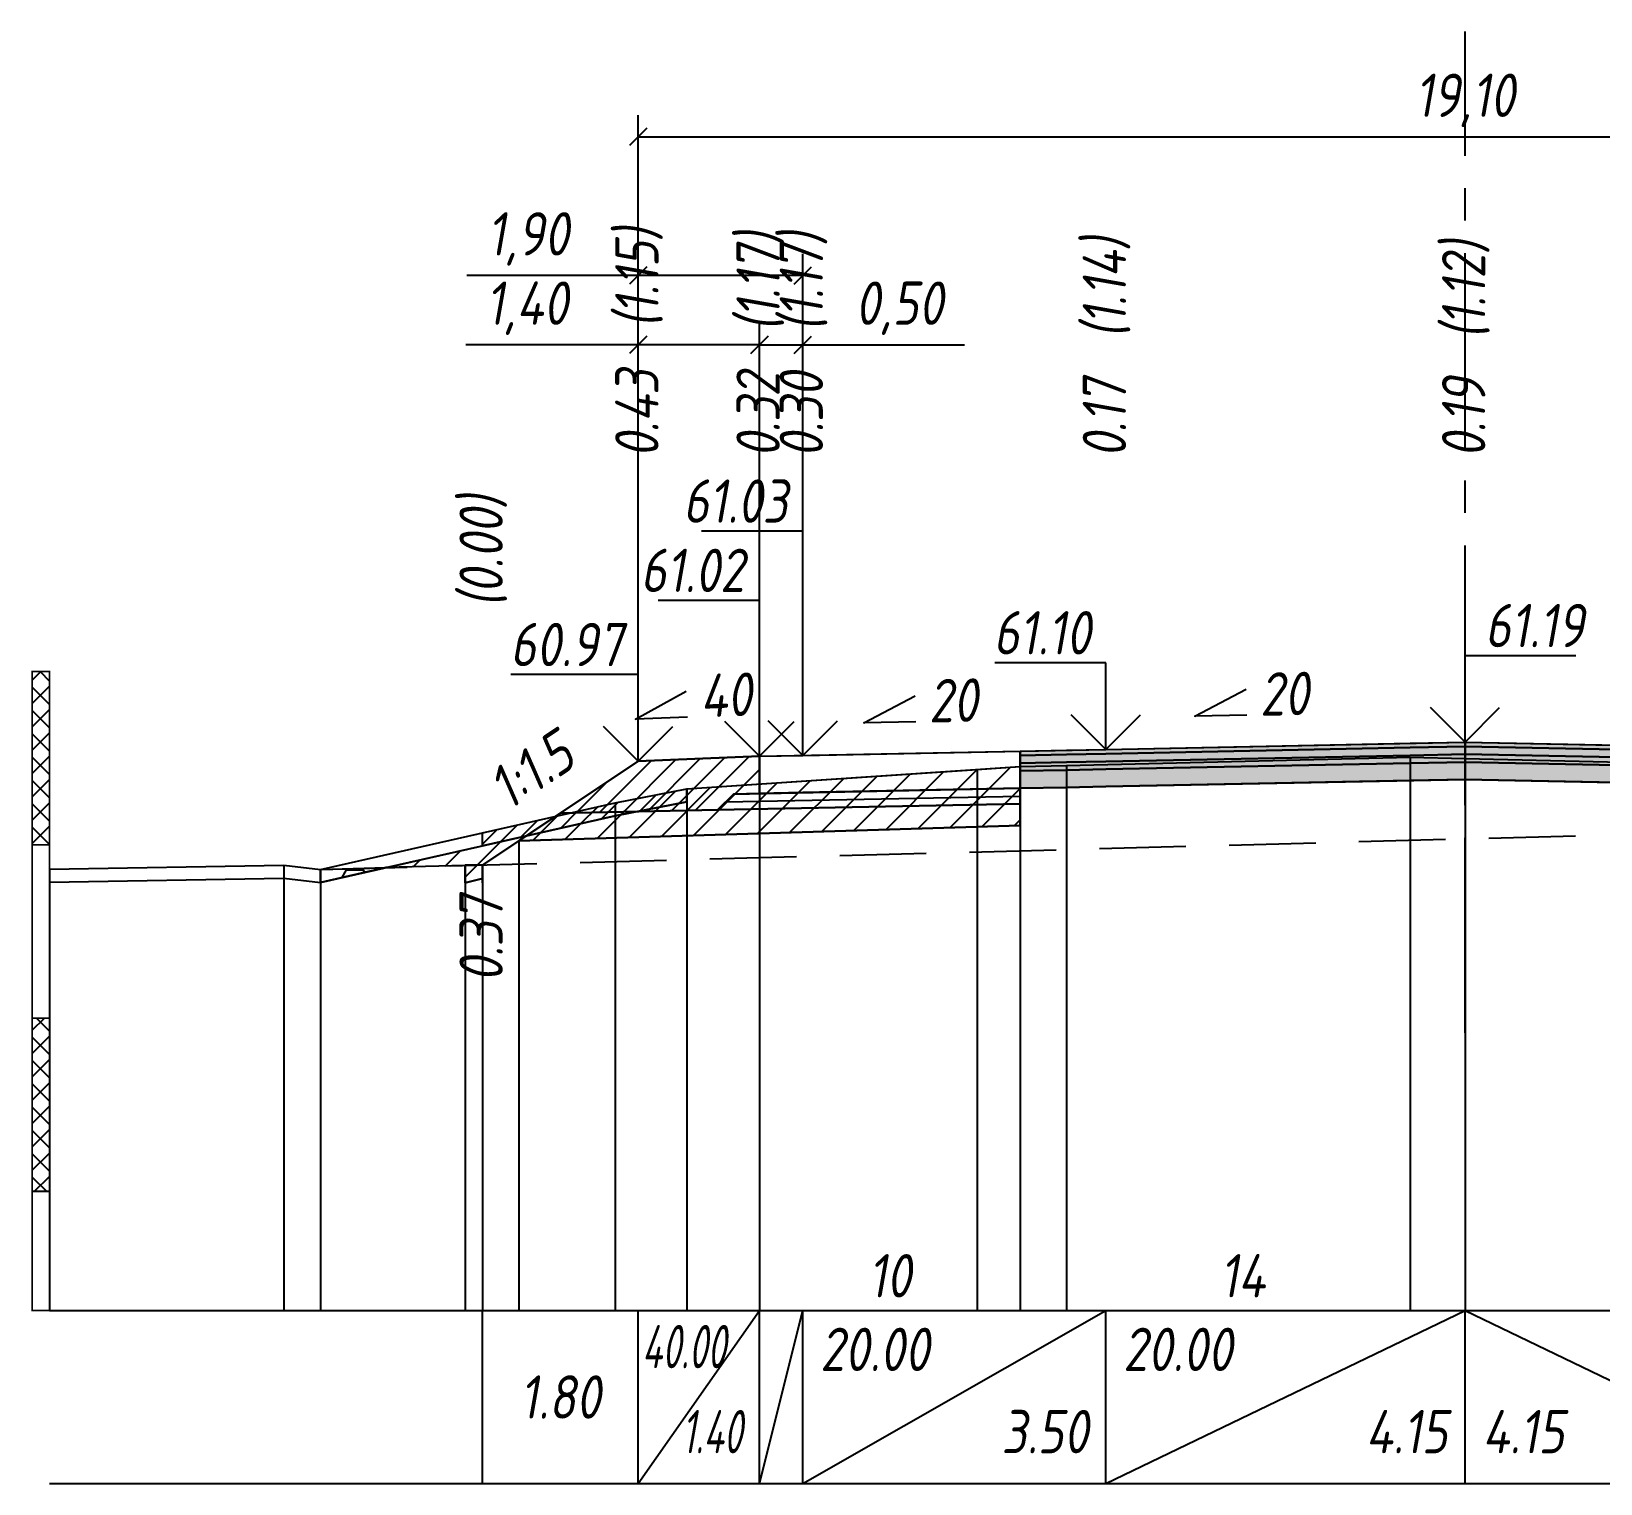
# Model space of a CAD drawing. Extents: x -717 to 1451, y -133302 to 233.
# Drawn here: x 78.9 to 169.6, y -56151 to -56067.2 of the extents above; entities that cross this region are included whole.
import ezdxf
from ezdxf.enums import TextEntityAlignment as Align

# ---------------------------------------------------------------- set-up
doc = ezdxf.new("R2010")
doc.units = 0
doc.linetypes.add('осевая2', pattern=[1.125, 0.75, -0.125, 0.125, -0.125])
doc.linetypes.add('штриховая', pattern=[0.75, 0.5, -0.25])
for name, color, linetype in [('Интерполированный поперечник', 2, 'Continuous'), ('Код_514', 1, 'Continuous'), ('Контур_0', 7, 'Continuous'), ('Контур_2521', 7, 'Continuous'), ('Контур_2564', 7, 'Continuous'), ('Контур_2660', 7, 'Continuous'), ('Контур_2665', 7, 'Continuous'), ('Контур_400', 7, 'Continuous'), ('Контур_508', 7, 'Continuous'), ('Контур_512', 7, 'Continuous'), ('Контур_513', 7, 'Continuous'), ('Контур_818', 7, 'Continuous'), ('Красный поперечник', 1, 'Continuous'), ('Линейка абсолютных высот', 7, 'Continuous'), ('Объём_2501', 7, 'Continuous'), ('Объём_2564', 7, 'Continuous'), ('Объём_2650', 7, 'Continuous'), ('Объём_2660', 7, 'Continuous'), ('Объём_2661', 7, 'Continuous'), ('Объём_2663', 7, 'Continuous'), ('Объём_2665', 7, 'Continuous'), ('Объём_2666', 7, 'Continuous'), ('Объём_2753', 7, 'Continuous'), ('Ось', 1, 'осевая2'), ('Откосы', 7, 'Continuous'), ('Отметки покрытия', 7, 'Continuous'), ('Рабочие отметки', 7, 'Continuous'), ('Рабочие отметки доп.', 7, 'Continuous'), ('Слои выравнивания', 7, 'Continuous'), ('Таблица', 7, 'Continuous'), ('Уклоны проезжей части', 7, 'Continuous'), ('Черный поперечник', 3, 'Continuous')]:
    doc.layers.add(name, color=color, linetype=linetype)
for name, color, linetype, true_color in [('Контур_2540', 2, 'Continuous', 0xffff00), ('Контур_2560', 2, 'Continuous', 0xffff00), ('Контур_2561', 7, 'Continuous', 0xff8040), ('Контур_2562', 3, 'Continuous', 0x00ff00), ('Контур_2563', 7, 'Continuous', 0xff8000), ('Контур_2570', 7, 'Continuous', 0x80ff00), ('Контур_2583', 3, 'Continuous', 0x00ff00), ('Контур_2725', 7, 'Continuous', 0x323232), ('Контур_2736', 4, 'Continuous', 0x00ffff), ('Контур_2737', 4, 'Continuous', 0x00ffff), ('Контур_2738', 4, 'Continuous', 0x00ffff), ('Контур_2739', 4, 'Continuous', 0x00ffff), ('Контур_2741', 4, 'Continuous', 0x00ffff), ('Контур_2742', 4, 'Continuous', 0x00ffff), ('Контур_2743', 4, 'Continuous', 0x00ffff), ('Контур_2744', 7, 'Continuous', 0xa4ffff), ('Контур_2745', 7, 'Continuous', 0xa4ffff), ('Контур_2747', 4, 'Continuous', 0x00ffff), ('Контур_2748', 4, 'Continuous', 0x00ffff), ('Контур_2749', 4, 'Continuous', 0x00ffff), ('Контур_2750', 4, 'Continuous', 0x00ffff), ('Контур_2751', 4, 'Continuous', 0x00ffff), ('Контур_2752', 4, 'Continuous', 0x00ffff), ('Контур_2760', 7, 'Continuous', 0x323232), ('Контур_2761', 7, 'Continuous', 0x323232), ('Контур_2762', 7, 'Continuous', 0x323232), ('Контур_2763', 7, 'Continuous', 0x323232), ('Контур_402', 7, 'Continuous', 0xff6464), ('Контур_703', 4, 'Continuous', 0x00ffff), ('Контур_705', 4, 'Continuous', 0x00ffff), ('Контур_707', 4, 'Continuous', 0x00ffff), ('Контур_720', 131, 'Continuous', 0xaaffff), ('Объём_2500', 7, 'Continuous', 0xc0c0c0), ('Объём_2520', 7, 'Continuous', 0x80ffff), ('Объём_2540', 2, 'Continuous', 0xffff00), ('Объём_2560', 2, 'Continuous', 0xffff00), ('Объём_2561', 7, 'Continuous', 0xff8040), ('Объём_2562', 3, 'Continuous', 0x00ff00), ('Объём_2563', 7, 'Continuous', 0xff8000), ('Объём_2570', 7, 'Continuous', 0x80ff00), ('Объём_2583', 3, 'Continuous', 0x00ff00), ('Объём_2592', 3, 'Continuous', 0x00ff00), ('Объём_2596', 3, 'Continuous', 0x00ff00), ('Объём_2600', 7, 'Continuous', 0x808000), ('Объём_2746', 2, 'Continuous', 0xffff00)]:
    doc.layers.add(name, color=color, linetype=linetype, true_color=true_color)
doc.styles.get("Standard").update_dxf_attribs({"font": 'txt', "height": 2.5})
doc.styles.add('М', font='romand.shx', dxfattribs={"width": 0.8, "oblique": 10, "height": 2.5})
doc.dimstyles.new('ISO-25', dxfattribs={"dimtxt": 2.5, "dimasz": 2.5, "dimexe": 1.25, "dimexo": 0.625, "dimtad": 1, "dimtxsty": 'Standard', "dimcen": 2.5, "dimadec": 0, "dimazin": 0, "dimtfac": 1, "dimtmove": 0, "dimatfit": 3, "dimfxl": 1, "dimarcsym": 0})
pattern_1 = [(45.0000013, (0, 0), (-0.67351924, 0.673519211), []), (135.0000003, (0, 0), (-0.673519222, -0.67351923), [])]

# ---------------------------------------------------------------- blocks, each defined once
blk = doc.blocks.new('_Oblique')
at = {"color": 0, "linetype": 'ByBlock', "lineweight": -2}
blk.add_line((-0.5, -0.5), (0.5, 0.5), dxfattribs=at)
blk = doc.blocks.new('*D1347')
at = {"color": 0, "lineweight": -2, "transparency": 16777216}
for p, q in [((113.997, -56108.732), (113.997, -56084.012)), ((120.997, -56108.452), (120.997, -56084.012)), ((113.997, -56085.262), (104.037, -56085.262)), ((120.997, -56085.262), (113.997, -56085.262))]:
    blk.add_line(p, q, dxfattribs=at)
at = {"layer": 'Defpoints', "color": 0, "transparency": 16777216}
for p in [(120.997, -56085.262), (113.997, -56109.357), (120.997, -56109.077)]:
    blk.add_point(p, dxfattribs=at)
at = {"color": 0, "lineweight": -2, "transparency": 16777216, "rotation": 180}
blk.add_blockref('_Oblique', (113.997, -56085.262), dxfattribs=at)
at = {"color": 0, "lineweight": -2, "transparency": 16777216}
blk.add_blockref('_Oblique', (120.997, -56085.262), dxfattribs=at)
at = {"color": 0, "transparency": 16777216, "insert": (107.578, -56083.149), "char_height": 2.5, "width": 8.75, "attachment_point": 5, "style": 'М'}
blk.add_mtext('1,40', dxfattribs=at)
blk = doc.blocks.new('*D1349')
at = {"color": 0, "lineweight": -2, "transparency": 16777216}
for p, q in [((120.997, -56108.452), (120.997, -56084.012)), ((123.497, -56108.402), (123.497, -56084.012)), ((120.997, -56085.262), (123.497, -56085.262)), ((123.497, -56085.262), (132.839, -56085.262))]:
    blk.add_line(p, q, dxfattribs=at)
at = {"layer": 'Defpoints', "color": 0, "transparency": 16777216}
for p in [(123.497, -56085.262), (123.497, -56109.027), (120.997, -56109.077)]:
    blk.add_point(p, dxfattribs=at)
at = {"color": 0, "lineweight": -2, "transparency": 16777216, "rotation": 180}
blk.add_blockref('_Oblique', (120.997, -56085.262), dxfattribs=at)
at = {"color": 0, "lineweight": -2, "transparency": 16777216}
blk.add_blockref('_Oblique', (123.497, -56085.262), dxfattribs=at)
at = {"color": 0, "transparency": 16777216, "insert": (129.077, -56083.149), "char_height": 2.5, "width": 9.16667, "attachment_point": 5, "style": 'М'}
blk.add_mtext('0,50', dxfattribs=at)
blk = doc.blocks.new('*D1352')
at = {"color": 0, "lineweight": -2, "transparency": 16777216}
for p, q in [((113.997, -56108.732), (113.997, -56080.012)), ((123.497, -56108.402), (123.497, -56080.012)), ((113.997, -56081.262), (104.099, -56081.262)), ((123.497, -56081.262), (113.997, -56081.262))]:
    blk.add_line(p, q, dxfattribs=at)
at = {"layer": 'Defpoints', "color": 0, "transparency": 16777216}
for p in [(123.497, -56081.262), (123.497, -56109.027), (113.997, -56109.357)]:
    blk.add_point(p, dxfattribs=at)
at = {"color": 0, "lineweight": -2, "transparency": 16777216, "rotation": 180}
blk.add_blockref('_Oblique', (113.997, -56081.262), dxfattribs=at)
at = {"color": 0, "lineweight": -2, "transparency": 16777216}
blk.add_blockref('_Oblique', (123.497, -56081.262), dxfattribs=at)
at = {"color": 0, "transparency": 16777216, "insert": (107.639, -56079.149), "char_height": 2.5, "width": 8.75, "attachment_point": 5, "style": 'М'}
blk.add_mtext('1,90', dxfattribs=at)
blk = doc.blocks.new('*D1353')
at = {"color": 0, "lineweight": -2, "transparency": 16777216}
for p, q in [((113.997, -56108.732), (113.997, -56072.012)), ((209.497, -56108.732), (209.497, -56072.012)), ((113.997, -56073.262), (209.497, -56073.262))]:
    blk.add_line(p, q, dxfattribs=at)
at = {"layer": 'Defpoints', "color": 0, "transparency": 16777216}
for p in [(209.497, -56073.262), (113.997, -56109.357), (209.497, -56109.357)]:
    blk.add_point(p, dxfattribs=at)
at = {"color": 0, "lineweight": -2, "transparency": 16777216, "rotation": 180}
blk.add_blockref('_Oblique', (113.997, -56073.262), dxfattribs=at)
at = {"color": 0, "lineweight": -2, "transparency": 16777216}
blk.add_blockref('_Oblique', (209.497, -56073.262), dxfattribs=at)
at = {"color": 0, "transparency": 16777216, "insert": (161.747, -56071.149), "char_height": 2.5, "width": 10.41667, "attachment_point": 5, "style": 'М'}
blk.add_mtext('19,10', dxfattribs=at)

msp = doc.modelspace()

# ---------------------------------------------------------------- hatches: boundary and pattern name
at = {"layer": 'Линейка абсолютных высот'}
h = msp.add_hatch(dxfattribs=at)
h.set_pattern_fill('ANSI37', scale=0.3, style=0)
h.set_pattern_definition(pattern_1)
h.paths.add_polyline_path([(80, -56114.127), (80, -56104.127), (79, -56104.127), (79, -56114.127)])
h = msp.add_hatch(dxfattribs=at)
h.set_pattern_fill('ANSI37', scale=0.3, style=0)
h.set_pattern_definition(pattern_1)
h.paths.add_polyline_path([(80, -56134.127), (80, -56124.127), (79, -56124.127), (79, -56134.127)])
at = {"layer": 'Объём_2563'}
h = msp.add_hatch(dxfattribs=at)
h.set_pattern_fill('ANSI31', color=256, scale=0.3)
h.paths.add_polyline_path([(113.997, -56109.295), (120.997, -56109.015), (120.997, -56111.165), (119.497, -56111.195), (118.578, -56112.113), (109.497, -56112.295)])
at = {"layer": 'Объём_2570'}
h = msp.add_hatch(dxfattribs=at)
h.set_pattern_fill('ANSI31', color=256, scale=0.2)
h.paths.add_polyline_path([(116.807, -56111.646), (112.661, -56112.453), (105, -56114.182), (105, -56113.432), (112.661, -56111.703), (116.807, -56110.896)])
at = {"layer": 'Объём_2600'}
h = msp.add_hatch(dxfattribs=at)
h.set_pattern_fill('ANSI31', color=6, scale=0.4)
h.paths.add_polyline_path([(133.576, -56109.772), (136.058, -56109.609), (136.058, -56113.02), (107.105, -56113.889), (105, -56115.293), (105, -56116.073), (104, -56116.318), (104, -56115.319), (99.415, -56115.442), (112.661, -56112.453), (116.807, -56111.646), (116.807, -56110.896)])
h = msp.add_hatch(dxfattribs=at)
h.set_pattern_fill('HONEY', color=5, scale=0.3)
h.paths.add_polyline_path([(95.645, -56116.292), (95.645, -56115.542), (99.415, -56115.442)])
at = {"layer": 'Слои выравнивания'}
for color, points in [(2, [(136.058, -56108.713), (138.738, -56108.66), (140.997, -56108.615), (158.585, -56108.263), (161.747, -56108.2), (161.747, -56108.45), (158.585, -56108.513), (140.997, -56108.865), (138.738, -56108.91), (136.058, -56108.963)]), (3, [(136.058, -56108.963), (138.738, -56108.91), (140.997, -56108.865), (158.585, -56108.513), (161.747, -56108.45), (161.747, -56108.9), (158.585, -56108.963), (140.997, -56109.315), (138.738, -56109.36), (136.058, -56109.413)]), (4, [(136.058, -56109.413), (138.738, -56109.36), (140.997, -56109.315), (158.585, -56108.963), (161.747, -56108.9), (161.747, -56109.35), (158.585, -56109.413), (140.997, -56109.765), (138.738, -56109.81), (136.058, -56109.863)]), (2, [(161.747, -56108.2), (178.202, -56108.529), (180.831, -56108.581), (180.831, -56108.831), (178.202, -56108.779), (161.747, -56108.45)]), (3, [(161.747, -56108.45), (178.202, -56108.779), (180.831, -56108.831), (180.831, -56109.281), (178.202, -56109.229), (161.747, -56108.9)]), (4, [(161.747, -56108.9), (178.202, -56109.229), (180.831, -56109.281), (180.831, -56109.731), (178.202, -56109.679), (161.747, -56109.35)]), (5, [(136.058, -56109.863), (138.738, -56109.81), (140.997, -56109.765), (158.585, -56109.413), (161.747, -56109.35), (161.747, -56110.35), (158.585, -56110.413), (140.997, -56110.765), (138.738, -56110.81), (136.058, -56110.863)]), (5, [(161.747, -56109.35), (178.202, -56109.679), (180.831, -56109.731), (180.831, -56110.731), (178.202, -56110.679), (161.747, -56110.35)])]:
    msp.add_hatch(color=color, dxfattribs=at).paths.add_polyline_path(points)

# ---------------------------------------------------------------- linework, layer by layer
at = {"layer": 'Интерполированный поперечник', "linetype": 'штриховая', "ltscale": 10, "flags": 128}
msp.add_lwpolyline([(95.645, -56115.542), (209.427, -56112.502)], dxfattribs=at)
at = {"layer": 'Код_514'}
for p, q in [((105, -56151), (105, -56141)), ((113.997, -56151), (113.997, -56141)), ((113.997, -56151), (120.997, -56141)), ((120.997, -56151), (120.997, -56141)), ((120.997, -56151), (123.497, -56141)), ((123.497, -56151), (123.497, -56141)), ((123.497, -56151), (140.997, -56141)), ((140.997, -56151), (140.997, -56141)), ((140.997, -56151), (161.747, -56141)), ((161.747, -56151), (161.747, -56141)), ((161.747, -56141), (182.497, -56151))]:
    msp.add_line(p, q, dxfattribs=at)
at = {"layer": 'Контур_0', "flags": 128}
for points in [[(123.497, -56111.115), (120.997, -56111.165), (120.997, -56109.015), (136.058, -56108.713), (136.058, -56110.863), (123.497, -56111.115), (123.497, -56111.115)], [(113.997, -56109.295), (105, -56115.293), (105, -56115.293), (105, -56115.293), (105, -56115.293), (105, -56115.293), (105, -56115.293), (105, -56115.293), (105, -56115.293), (105, -56115.293), (105, -56115.293), (105, -56115.293), (105, -56115.293), (105, -56115.293), (105, -56115.293), (105, -56116.318)], [(113.997, -56109.295), (105, -56115.293), (105, -56115.293), (105, -56115.293), (105, -56115.293), (105, -56115.293), (105, -56115.293), (105, -56115.293), (105, -56115.293), (105, -56115.293), (105, -56115.293), (105, -56115.293), (105, -56115.293), (105, -56115.293), (105, -56115.293), (105, -56116.318), (105, -56116.318), (105, -56115.293), (105, -56115.293), (105, -56115.293), (105, -56115.293), (105, -56115.293), (105, -56115.293), (105, -56115.293), (105, -56115.293), (105, -56115.293), (105, -56115.293), (105, -56115.293), (105, -56115.293), (105, -56115.293)], [(109.497, -56112.295), (118.578, -56112.113), (119.497, -56111.195), (120.997, -56111.165)], [(119.497, -56111.195), (136.058, -56110.863), (136.058, -56111.763), (118.578, -56112.113), (119.497, -56111.195), (119.497, -56111.195)]]:
    msp.add_lwpolyline(points, dxfattribs=at)
at = {"layer": 'Контур_2521', "color": 250, "flags": 128}
msp.add_lwpolyline([(119.038, -56111.654), (136.058, -56111.313)], dxfattribs=at)
at = {"layer": 'Контур_2540', "flags": 128}
msp.add_lwpolyline([(118.578, -56112.113), (136.058, -56111.763), (136.058, -56113.02), (107.105, -56113.889), (109.497, -56112.295), (118.578, -56112.113), (118.578, -56112.113)], dxfattribs=at)
at = {"layer": 'Контур_2560', "flags": 128}
msp.add_lwpolyline([(113.997, -56109.295), (113.997, -56109.295), (113.997, -56109.295), (120.997, -56109.015)], dxfattribs=at)
at = {"layer": 'Контур_2561', "flags": 128}
msp.add_lwpolyline([(120.997, -56109.015), (120.997, -56109.015), (113.997, -56109.295), (113.997, -56109.295), (120.997, -56109.015)], dxfattribs=at)
at = {"layer": 'Контур_2562', "flags": 128}
msp.add_lwpolyline([(113.997, -56109.295), (113.997, -56109.295), (113.997, -56109.295), (113.997, -56109.295), (113.997, -56109.295)], dxfattribs=at)
at = {"layer": 'Контур_2563', "flags": 128}
msp.add_lwpolyline([(113.997, -56109.295), (120.997, -56109.015), (120.997, -56111.165), (119.497, -56111.195), (118.578, -56112.113), (109.497, -56112.295), (113.997, -56109.295), (113.997, -56109.295)], dxfattribs=at)
at = {"layer": 'Контур_2564', "flags": 128}
msp.add_lwpolyline([(113.997, -56109.295), (120.997, -56109.015)], dxfattribs=at)
at = {"layer": 'Контур_2570', "flags": 128}
msp.add_lwpolyline([(80, -56116.278), (93.538, -56116.054), (95.645, -56116.292), (95.645, -56116.292), (112.661, -56112.453), (116.807, -56111.646), (116.807, -56110.896), (133.576, -56109.772), (136.058, -56109.609), (138.738, -56109.54), (158.585, -56109.063), (161.747, -56109.139), (178.202, -56109.532), (180.831, -56109.578), (183.38, -56109.761), (201.637, -56110.656), (201.637, -56111.406), (204.307, -56111.921), (209.427, -56113.252), (209.427, -56113.252), (240.733, -56112.054), (263.479, -56111.122), (267.862, -56111.546), (268.787, -56111.567)], dxfattribs=at)
at = {"layer": 'Контур_2583', "flags": 128}
msp.add_lwpolyline([(104, -56116.318), (105, -56116.073), (105, -56115.293), (104, -56115.293), (104, -56116.318)], dxfattribs=at)
at = {"layer": 'Контур_2660', "flags": 128}
msp.add_lwpolyline([(107.105, -56113.889), (136.058, -56113.02)], dxfattribs=at)
at = {"layer": 'Контур_2665', "flags": 128}
msp.add_lwpolyline([(113.997, -56109.295), (113.997, -56109.295)], dxfattribs=at)
at = {"layer": 'Контур_2725', "flags": 128}
msp.add_lwpolyline([(136.058, -56110.863), (138.738, -56110.81), (140.997, -56110.765), (158.585, -56110.413), (161.747, -56110.35), (178.202, -56110.679), (180.831, -56110.731)], dxfattribs=at)
at = {"layer": 'Контур_2736', "flags": 128}
msp.add_lwpolyline([(113.997, -56109.295), (105, -56115.293)], dxfattribs=at)
at = {"layer": 'Контур_2737', "flags": 128}
msp.add_lwpolyline([(105, -56115.293), (105, -56115.293)], dxfattribs=at)
at = {"layer": 'Контур_2738', "flags": 128}
msp.add_lwpolyline([(105, -56115.293), (105, -56115.293)], dxfattribs=at)
at = {"layer": 'Контур_2739', "flags": 128}
msp.add_lwpolyline([(105, -56115.293), (105, -56115.293)], dxfattribs=at)
at = {"layer": 'Контур_2741', "flags": 128}
msp.add_lwpolyline([(105, -56115.293), (105, -56115.293)], dxfattribs=at)
at = {"layer": 'Контур_2742', "flags": 128}
msp.add_lwpolyline([(105, -56115.293), (105, -56115.293)], dxfattribs=at)
at = {"layer": 'Контур_2743', "flags": 128}
msp.add_lwpolyline([(105, -56115.293), (105, -56115.293)], dxfattribs=at)
at = {"layer": 'Контур_2744', "flags": 128}
msp.add_lwpolyline([(105, -56115.293), (105, -56115.293)], dxfattribs=at)
msp.add_lwpolyline([(105, -56115.293), (105, -56115.293)], dxfattribs=at)
msp.add_lwpolyline([(105, -56115.293), (105, -56115.293)], dxfattribs=at)
msp.add_lwpolyline([(105, -56115.293), (105, -56115.293)], dxfattribs=at)
msp.add_lwpolyline([(105, -56115.293), (105, -56115.293)], dxfattribs=at)
msp.add_lwpolyline([(105, -56115.293), (105, -56115.293)], dxfattribs=at)
at = {"layer": 'Контур_2745', "flags": 128}
msp.add_lwpolyline([(105, -56115.293), (105, -56115.293)], dxfattribs=at)
msp.add_lwpolyline([(105, -56115.293), (105, -56115.293)], dxfattribs=at)
msp.add_lwpolyline([(105, -56115.293), (105, -56115.293)], dxfattribs=at)
msp.add_lwpolyline([(105, -56115.293), (105, -56115.293)], dxfattribs=at)
msp.add_lwpolyline([(105, -56115.293), (105, -56115.293)], dxfattribs=at)
msp.add_lwpolyline([(105, -56115.293), (105, -56115.293)], dxfattribs=at)
at = {"layer": 'Контур_2747', "flags": 128}
msp.add_lwpolyline([(105, -56115.293), (105, -56115.293)], dxfattribs=at)
at = {"layer": 'Контур_2748', "flags": 128}
msp.add_lwpolyline([(105, -56115.293), (105, -56115.293)], dxfattribs=at)
at = {"layer": 'Контур_2749', "flags": 128}
msp.add_lwpolyline([(105, -56115.293), (105, -56115.293)], dxfattribs=at)
at = {"layer": 'Контур_2750', "flags": 128}
msp.add_lwpolyline([(105, -56115.293), (105, -56115.293)], dxfattribs=at)
at = {"layer": 'Контур_2751', "flags": 128}
msp.add_lwpolyline([(105, -56115.293), (105, -56115.293)], dxfattribs=at)
at = {"layer": 'Контур_2752', "flags": 128}
msp.add_lwpolyline([(105, -56115.293), (105, -56115.293)], dxfattribs=at)
at = {"layer": 'Контур_2760', "flags": 128}
msp.add_lwpolyline([(136.058, -56108.713), (138.738, -56108.66), (140.997, -56108.615), (158.585, -56108.263), (161.747, -56108.2), (178.202, -56108.529), (180.831, -56108.581)], dxfattribs=at)
at = {"layer": 'Контур_2761', "flags": 128}
msp.add_lwpolyline([(136.058, -56108.963), (138.738, -56108.91), (140.997, -56108.865), (158.585, -56108.513), (161.747, -56108.45), (178.202, -56108.779), (180.831, -56108.831)], dxfattribs=at)
at = {"layer": 'Контур_2762', "flags": 128}
msp.add_lwpolyline([(136.058, -56109.413), (138.738, -56109.36), (140.997, -56109.315), (158.585, -56108.963), (161.747, -56108.9), (178.202, -56109.229), (180.831, -56109.281)], dxfattribs=at)
at = {"layer": 'Контур_2763', "flags": 128}
msp.add_lwpolyline([(136.058, -56109.863), (138.738, -56109.81), (140.997, -56109.765), (158.585, -56109.413), (161.747, -56109.35), (178.202, -56109.679), (180.831, -56109.731)], dxfattribs=at)
at = {"layer": 'Контур_400', "flags": 128}
for points in [[(120.997, -56109.015), (123.497, -56108.965), (123.497, -56108.965), (123.497, -56108.965), (123.497, -56108.965), (123.497, -56108.965), (123.497, -56108.965), (140.997, -56108.615), (161.747, -56108.2)], [(161.747, -56108.2), (182.497, -56108.615), (199.997, -56108.965), (199.997, -56108.965), (199.997, -56108.965), (199.997, -56108.965), (199.997, -56108.965), (199.997, -56108.965), (202.497, -56109.015)]]:
    msp.add_lwpolyline(points, dxfattribs=at)
at = {"layer": 'Контур_402', "flags": 128}
msp.add_lwpolyline([(107.105, -56113.889), (136.058, -56113.02), (136.058, -56110.863), (161.747, -56110.35), (180.831, -56110.731), (180.831, -56112.822), (216.388, -56113.889)], dxfattribs=at)
at = {"layer": 'Контур_508', "flags": 128}
msp.add_lwpolyline([(104, -56116.318), (105, -56116.073), (105, -56115.293), (107.105, -56113.889), (136.058, -56113.02), (136.058, -56110.863), (161.747, -56110.35), (180.831, -56110.731), (180.831, -56112.822), (216.388, -56113.889), (227.055, -56121), (229.055, -56121), (243.787, -56111.179)], dxfattribs=at)
at = {"layer": 'Контур_512', "flags": 128}
msp.add_lwpolyline([(104, -56116.318), (105, -56116.073), (105, -56115.293), (107.105, -56113.889), (136.058, -56113.02)], dxfattribs=at)
at = {"layer": 'Контур_513', "flags": 128}
msp.add_lwpolyline([(104, -56116.318), (105, -56116.073), (105, -56115.293), (107.105, -56113.889), (136.058, -56113.02), (136.058, -56110.863), (161.747, -56110.35), (180.831, -56110.731), (180.831, -56112.822), (216.388, -56113.889), (227.055, -56121), (229.055, -56121), (243.787, -56111.179)], dxfattribs=at)
at = {"layer": 'Контур_703', "flags": 128}
for points in [[(113.997, -56109.295), (105, -56115.293)], [(105, -56115.293), (105, -56116.318)]]:
    msp.add_lwpolyline(points, dxfattribs=at)
at = {"layer": 'Контур_705', "flags": 128}
msp.add_lwpolyline([(105, -56115.293), (105, -56115.293)], dxfattribs=at)
at = {"layer": 'Контур_707', "flags": 128}
msp.add_lwpolyline([(105, -56116.318), (105, -56115.293)], dxfattribs=at)
at = {"layer": 'Контур_720', "flags": 128}
msp.add_lwpolyline([(105, -56116.318), (105, -56116.318)], dxfattribs=at)
at = {"layer": 'Контур_818', "flags": 128}
msp.add_lwpolyline([(105, -56114.182), (112.661, -56112.453), (116.807, -56111.646), (116.807, -56110.896), (133.576, -56109.772), (136.058, -56109.609), (138.738, -56109.54), (158.585, -56109.063), (161.747, -56109.139), (178.202, -56109.532), (180.831, -56109.578), (183.38, -56109.761), (201.637, -56110.656), (201.637, -56111.406), (204.307, -56111.921), (209.427, -56113.252), (209.427, -56113.252), (240.733, -56112.054), (243.787, -56111.929)], dxfattribs=at)
at = {"layer": 'Красный поперечник'}
for p, q in [((113.997, -56109.295), (120.997, -56109.015)), ((120.997, -56109.015), (123.497, -56108.965)), ((123.497, -56108.965), (140.997, -56108.615)), ((140.997, -56108.615), (161.747, -56108.2)), ((161.747, -56108.2), (182.497, -56108.615)), ((105, -56115.293), (113.997, -56109.295)), ((136.058, -56113.02), (136.058, -56141)), ((107.105, -56113.889), (107.105, -56141)), ((105, -56115.293), (105, -56141)), ((105, -56116.073), (105, -56141)), ((104, -56116.318), (104, -56141))]:
    msp.add_line(p, q, dxfattribs=at)
at = {"layer": 'Линейка абсолютных высот', "color": 7, "const_width": 0.1, "flags": 128}
for points in [[(80, -56114.127), (80, -56104.127), (79, -56104.127), (79, -56114.127), (80, -56114.127)], [(80, -56124.127), (80, -56114.127), (79, -56114.127), (79, -56124.127), (80, -56124.127)], [(80, -56134.127), (80, -56124.127), (79, -56124.127), (79, -56134.127), (80, -56134.127)], [(80, -56141), (80, -56134.127), (79, -56134.127), (79, -56141), (80, -56141)]]:
    msp.add_lwpolyline(points, dxfattribs=at)
at = {"layer": 'Объём_2500', "flags": 128}
msp.add_lwpolyline([(123.497, -56111.115), (120.997, -56111.165), (120.997, -56109.015), (136.058, -56108.713), (136.058, -56110.863), (123.497, -56111.115), (123.497, -56111.115)], dxfattribs=at)
at = {"layer": 'Объём_2501', "flags": 128}
for points in [[(120.997, -56109.015), (123.497, -56108.965), (123.497, -56108.965), (123.497, -56108.965), (123.497, -56108.965), (123.497, -56108.965), (123.497, -56108.965), (140.997, -56108.615), (161.747, -56108.2)], [(161.747, -56108.2), (182.497, -56108.615), (199.997, -56108.965), (199.997, -56108.965), (199.997, -56108.965), (199.997, -56108.965), (199.997, -56108.965), (199.997, -56108.965), (202.497, -56109.015)]]:
    msp.add_lwpolyline(points, dxfattribs=at)
at = {"layer": 'Объём_2520', "color": 250, "flags": 128}
msp.add_lwpolyline([(119.497, -56111.195), (136.058, -56110.863), (136.058, -56111.763), (118.578, -56112.113), (119.497, -56111.195), (119.497, -56111.195)], dxfattribs=at)
at = {"layer": 'Объём_2540', "flags": 128}
msp.add_lwpolyline([(118.578, -56112.113), (136.058, -56111.763), (136.058, -56113.02), (107.105, -56113.889), (109.497, -56112.295), (118.578, -56112.113), (118.578, -56112.113)], dxfattribs=at)
at = {"layer": 'Объём_2560', "flags": 128}
msp.add_lwpolyline([(113.997, -56109.295), (113.997, -56109.295), (113.997, -56109.295), (120.997, -56109.015)], dxfattribs=at)
at = {"layer": 'Объём_2561', "flags": 128}
msp.add_lwpolyline([(120.997, -56109.015), (120.997, -56109.015), (113.997, -56109.295), (113.997, -56109.295), (120.997, -56109.015)], dxfattribs=at)
at = {"layer": 'Объём_2562', "flags": 128}
msp.add_lwpolyline([(113.997, -56109.295), (113.997, -56109.295), (113.997, -56109.295), (113.997, -56109.295), (113.997, -56109.295)], dxfattribs=at)
at = {"layer": 'Объём_2563', "color": 250, "flags": 128}
msp.add_lwpolyline([(113.997, -56109.295), (120.997, -56109.015), (120.997, -56111.165), (119.497, -56111.195), (118.578, -56112.113), (109.497, -56112.295), (113.997, -56109.295), (113.997, -56109.295)], dxfattribs=at)
at = {"layer": 'Объём_2564', "flags": 128}
msp.add_lwpolyline([(113.997, -56109.295), (120.997, -56109.015)], dxfattribs=at)
at = {"layer": 'Объём_2570', "flags": 128}
msp.add_lwpolyline([(116.807, -56111.646), (112.661, -56112.453), (105, -56114.182), (105, -56113.432), (112.661, -56111.703), (116.807, -56110.896), (116.807, -56111.646), (116.807, -56111.646)], dxfattribs=at)
at = {"layer": 'Объём_2583', "flags": 128}
msp.add_lwpolyline([(104, -56116.318), (105, -56116.073), (105, -56115.293), (104, -56115.293), (104, -56116.318)], dxfattribs=at)
at = {"layer": 'Объём_2592', "flags": 128}
msp.add_lwpolyline([(105, -56115.293), (105, -56116.318), (105, -56115.293)], dxfattribs=at)
at = {"layer": 'Объём_2596', "flags": 128}
msp.add_lwpolyline([(105, -56115.293), (105, -56116.318), (105, -56115.293)], dxfattribs=at)
at = {"layer": 'Объём_2600', "color": 5, "flags": 128}
msp.add_lwpolyline([(95.645, -56116.292), (95.645, -56115.542), (99.415, -56115.442), (95.645, -56116.292), (95.645, -56116.292)], dxfattribs=at)
at = {"layer": 'Объём_2650', "color": 6, "flags": 128}
msp.add_lwpolyline([(133.576, -56109.772), (136.058, -56109.609), (136.058, -56113.02), (107.105, -56113.889), (105, -56115.293), (105, -56116.073), (104, -56116.318), (104, -56115.319), (99.415, -56115.442), (112.661, -56112.453), (116.807, -56111.646), (116.807, -56110.896), (133.576, -56109.772), (133.576, -56109.772)], dxfattribs=at)
at = {"layer": 'Объём_2660', "flags": 128}
msp.add_lwpolyline([(107.105, -56113.889), (136.058, -56113.02)], dxfattribs=at)
at = {"layer": 'Объём_2661', "flags": 128}
msp.add_lwpolyline([(113.997, -56109.295), (105, -56115.293)], dxfattribs=at)
at = {"layer": 'Объём_2663', "flags": 128}
msp.add_lwpolyline([(105, -56115.293), (105, -56116.318), (105, -56115.293)], dxfattribs=at)
at = {"layer": 'Объём_2665', "flags": 128}
msp.add_lwpolyline([(113.997, -56109.295), (113.997, -56109.295)], dxfattribs=at)
at = {"layer": 'Объём_2666', "flags": 128}
msp.add_lwpolyline([(113.997, -56109.295), (105, -56115.293)], dxfattribs=at)
at = {"layer": 'Объём_2746', "flags": 128}
msp.add_lwpolyline([(112.661, -56112.453), (116.807, -56111.646), (116.807, -56110.896), (136.058, -56109.609), (136.058, -56113.02), (107.105, -56113.889), (107.519, -56113.613), (112.661, -56112.453), (112.661, -56112.453)], dxfattribs=at)
at = {"layer": 'Объём_2753', "flags": 128}
msp.add_lwpolyline([(136.058, -56108.713), (136.058, -56108.713)], dxfattribs=at)
at = {"layer": 'Ось', "ltscale": 15}
msp.add_line((161.747, -56124.971), (161.747, -56067.17), dxfattribs=at)
at = {"layer": 'Откосы', "color": 1, "flags": 128}
for points in [[(116.834, -56106.76), (113.836, -56106.88), (116.774, -56105.261)], [(149.146, -56106.64), (146.147, -56106.7), (149.116, -56105.141)], [(130.021, -56107.023), (127.022, -56107.083), (129.991, -56105.523)]]:
    msp.add_lwpolyline(points, dxfattribs=at)
at = {"layer": 'Отметки покрытия', "color": 1}
for p, q in [((123.497, -56096.015), (117.647, -56096.015)), ((123.497, -56108.965), (123.497, -56096.015)), ((120.997, -56100.015), (115.147, -56100.015)), ((120.997, -56109.015), (120.997, -56100.015)), ((161.747, -56108.2), (161.747, -56103.2)), ((161.747, -56103.2), (168.147, -56103.2)), ((113.997, -56104.295), (106.647, -56104.295)), ((113.997, -56109.295), (113.997, -56104.295)), ((140.997, -56103.615), (134.597, -56103.615)), ((140.997, -56108.615), (140.997, -56103.615)), ((161.747, -56108.2), (159.747, -56106.2)), ((161.747, -56108.2), (163.747, -56106.2)), ((120.997, -56109.015), (118.997, -56107.015)), ((120.997, -56109.015), (122.997, -56107.015)), ((123.497, -56108.965), (121.497, -56106.965)), ((123.497, -56108.965), (125.497, -56106.965)), ((140.997, -56108.615), (138.997, -56106.615)), ((140.997, -56108.615), (142.997, -56106.615)), ((113.997, -56109.295), (111.997, -56107.295)), ((113.997, -56109.295), (115.997, -56107.295))]:
    msp.add_line(p, q, dxfattribs=at)
at = {"layer": 'Слои выравнивания'}
for p, q in [((120.997, -56109.015), (120.997, -56141)), ((136.058, -56108.713), (136.058, -56141)), ((161.747, -56108.2), (161.747, -56141))]:
    msp.add_line(p, q, dxfattribs=at)
at = {"layer": 'Слои выравнивания', "color": 2, "flags": 128}
for points in [[(136.058, -56108.713), (138.738, -56108.66), (140.997, -56108.615), (158.585, -56108.263), (161.747, -56108.2), (161.747, -56108.45), (158.585, -56108.513), (140.997, -56108.865), (138.738, -56108.91), (136.058, -56108.963)], [(161.747, -56108.2), (178.202, -56108.529), (180.831, -56108.581), (180.831, -56108.831), (178.202, -56108.779), (161.747, -56108.45)]]:
    msp.add_lwpolyline(points, close=True, dxfattribs=at)
at = {"layer": 'Слои выравнивания', "color": 3, "flags": 128}
for points in [[(136.058, -56108.963), (138.738, -56108.91), (140.997, -56108.865), (158.585, -56108.513), (161.747, -56108.45), (161.747, -56108.9), (158.585, -56108.963), (140.997, -56109.315), (138.738, -56109.36), (136.058, -56109.413)], [(161.747, -56108.45), (178.202, -56108.779), (180.831, -56108.831), (180.831, -56109.281), (178.202, -56109.229), (161.747, -56108.9)]]:
    msp.add_lwpolyline(points, close=True, dxfattribs=at)
at = {"layer": 'Слои выравнивания', "color": 4, "flags": 128}
for points in [[(136.058, -56109.413), (138.738, -56109.36), (140.997, -56109.315), (158.585, -56108.963), (161.747, -56108.9), (161.747, -56109.35), (158.585, -56109.413), (140.997, -56109.765), (138.738, -56109.81), (136.058, -56109.863)], [(161.747, -56108.9), (178.202, -56109.229), (180.831, -56109.281), (180.831, -56109.731), (178.202, -56109.679), (161.747, -56109.35)]]:
    msp.add_lwpolyline(points, close=True, dxfattribs=at)
at = {"layer": 'Слои выравнивания', "color": 5, "flags": 128}
for points in [[(136.058, -56109.863), (138.738, -56109.81), (140.997, -56109.765), (158.585, -56109.413), (161.747, -56109.35), (161.747, -56110.35), (158.585, -56110.413), (140.997, -56110.765), (138.738, -56110.81), (136.058, -56110.863)], [(161.747, -56109.35), (178.202, -56109.679), (180.831, -56109.731), (180.831, -56110.731), (178.202, -56110.679), (161.747, -56110.35)]]:
    msp.add_lwpolyline(points, close=True, dxfattribs=at)
at = {"layer": 'Таблица'}
for p, q in [((80, -56141), (268.787, -56141)), ((80, -56151), (268.787, -56151))]:
    msp.add_line(p, q, dxfattribs=at)
at = {"layer": 'Черный поперечник', "color": 7}
for p, q in [((133.576, -56109.772), (133.576, -56141)), ((136.058, -56109.609), (136.058, -56141)), ((138.738, -56109.54), (138.738, -56141)), ((158.585, -56109.063), (158.585, -56141)), ((161.747, -56109.139), (161.747, -56141)), ((112.661, -56111.703), (112.661, -56141)), ((116.807, -56110.896), (116.807, -56141)), ((93.538, -56115.304), (93.538, -56141)), ((80, -56115.528), (80, -56141)), ((95.645, -56115.542), (95.645, -56141))]:
    msp.add_line(p, q, dxfattribs=at)
at = {"layer": 'Черный поперечник', "flags": 128}
msp.add_lwpolyline([(80, -56115.528), (93.538, -56115.304), (95.645, -56115.542), (112.661, -56111.703), (116.807, -56110.896), (133.576, -56109.772), (136.058, -56109.609), (138.738, -56109.54), (158.585, -56109.063), (161.747, -56109.139), (178.202, -56109.532), (180.831, -56109.578), (183.38, -56109.761), (201.637, -56110.656), (204.307, -56111.171), (209.427, -56112.502), (240.733, -56111.304), (263.479, -56110.372), (267.862, -56110.796), (268.787, -56110.817)], dxfattribs=at)

# ---------------------------------------------------------------- texts
at = {"layer": 'Код_514', "style": 'М', "oblique": 10}
for s, width, p in [('40.00', 0.6, (114.204, -56141.841)), ('20.00', 0.8, (124.497, -56142)), ('20.00', 0.8, (141.997, -56142))]:
    msp.add_text(s, height=2.5, dxfattribs=dict(at, width=width)).set_placement(p, align=Align.TOP_LEFT)
at = {"layer": 'Код_514', "style": 'М', "oblique": 10, "width": 0.8}
msp.add_text('1.80', height=2.5, dxfattribs=at).set_placement((109.498, -56146), align=Align.MIDDLE_CENTER)
at = {"layer": 'Код_514', "style": 'М', "oblique": 10}
for s, width, p in [('1.40', 0.6, (119.997, -56150)), ('3.50', 0.8, (139.997, -56150)), ('4.15', 0.8, (160.747, -56150))]:
    msp.add_text(s, height=2.5, dxfattribs=dict(at, width=width)).set_placement(p, align=Align.BOTTOM_RIGHT)
at = {"layer": 'Код_514', "style": 'М', "oblique": 10, "width": 0.8}
msp.add_text('4.15', height=2.5, dxfattribs=at).set_placement((162.747, -56150), align=Align.BOTTOM_LEFT)
at = {"layer": 'Отметки покрытия', "color": 1, "style": 'М', "oblique": 10, "width": 0.8}
for s, p in [('61.03', (122.638, -56096.283)), ('61.02', (120.138, -56100.283)), ('61.10', (140.138, -56103.883)), ('60.97', (113.138, -56104.563))]:
    msp.add_text(s, height=2.5, dxfattribs=at).set_placement(p, align=Align.BOTTOM_RIGHT)
msp.add_text('61.19', height=2.5, dxfattribs=at).set_placement((162.888, -56103.468), align=Align.BOTTOM_LEFT)
at = {"layer": 'Рабочие отметки', "color": 1, "style": 'М', "oblique": 10, "width": 0.8}
for s, p in [('0.43', (113.919, -56091.765)), ('0.32', (120.919, -56091.765)), ('0.30', (123.419, -56091.765)), ('0.17', (140.919, -56091.765)), ('0.19', (161.669, -56091.765))]:
    msp.add_text(s, height=2.5, rotation=90, dxfattribs=at).set_placement(p, align=Align.MIDDLE_LEFT)
msp.add_text('0.37', height=2.5, rotation=90, dxfattribs=at).set_placement((104.922, -56117.071), align=Align.MIDDLE_RIGHT)
at = {"layer": 'Рабочие отметки доп.', "color": 1, "style": 'М', "oblique": 10, "width": 0.8}
for s, p in [('(1.15)', (113.919, -56084.265)), ('(1.17)', (120.919, -56084.465)), ('(1.17)', (123.419, -56084.465)), ('(1.14)', (140.919, -56084.865)), ('(1.12)', (161.669, -56084.915)), ('(0.00)', (104.922, -56100.397))]:
    msp.add_text(s, height=2.5, rotation=90, dxfattribs=at).set_placement(p, align=Align.MIDDLE_LEFT)
at = {"layer": 'Слои выравнивания', "style": 'М', "oblique": 10, "width": 0.8}
for s, p in [('10', (128.528, -56141)), ('14', (148.903, -56141))]:
    msp.add_text(s, height=2.5, dxfattribs=at).set_placement(p, align=Align.BOTTOM_CENTER)
at = {"layer": 'Уклоны проезжей части', "color": 1, "style": 'М', "oblique": 10, "width": 0.8}
for s, rotation, p in [('40', 2.29061, (119.138, -56107.476)), ('20', 1.14576, (151.352, -56107.407)), ('20', 1.14576, (132.227, -56107.79)), ('1:1.5', 33.69007, (108.944, -56111.462))]:
    msp.add_text(s, height=2.5, rotation=rotation, dxfattribs=at).set_placement(p, align=Align.BOTTOM_CENTER)

# ---------------------------------------------------------------- dimensions: what is measured, and where the dimension line sits
at = {"color": 5}
dim = msp.add_linear_dim(base=(209.497, -56073.262), p1=(113.997, -56109.357), p2=(209.497, -56109.357), angle=180, dimstyle='ISO-25', override={"dimasz": 1, "dimlfac": 0.2, "dimzin": 0, "dimtxsty": 'М', "dimblk1": 'Oblique', "dimblk2": 'Oblique', "dimsah": 1}, dxfattribs=at)
dim.commit()
dim.dimension.update_dxf_attribs({"geometry": '*D1353', "text_midpoint": (161.747, -56071.149)})
for base, p1, p2, picture, middle in [((123.497, -56081.262), (113.997, -56109.357), (123.497, -56109.027), '*D1352', (107.639, -56081.262)), ((120.997, -56085.262), (113.997, -56109.357), (120.997, -56109.077), '*D1347', (107.578, -56085.262)), ((123.497, -56085.262), (120.997, -56109.077), (123.497, -56109.027), '*D1349', (129.077, -56085.262))]:
    dim = msp.add_linear_dim(base=base, p1=p1, p2=p2, angle=180, dimstyle='ISO-25', override={"dimasz": 1, "dimlfac": 0.2, "dimzin": 0, "dimtxsty": 'М', "dimblk1": 'Oblique', "dimblk2": 'Oblique', "dimsah": 1}, dxfattribs=at)
    dim.commit()
    dim.dimension.update_dxf_attribs({"geometry": picture, "text_midpoint": middle, "dimtype": 160})

doc.saveas('drawing.dxf')
